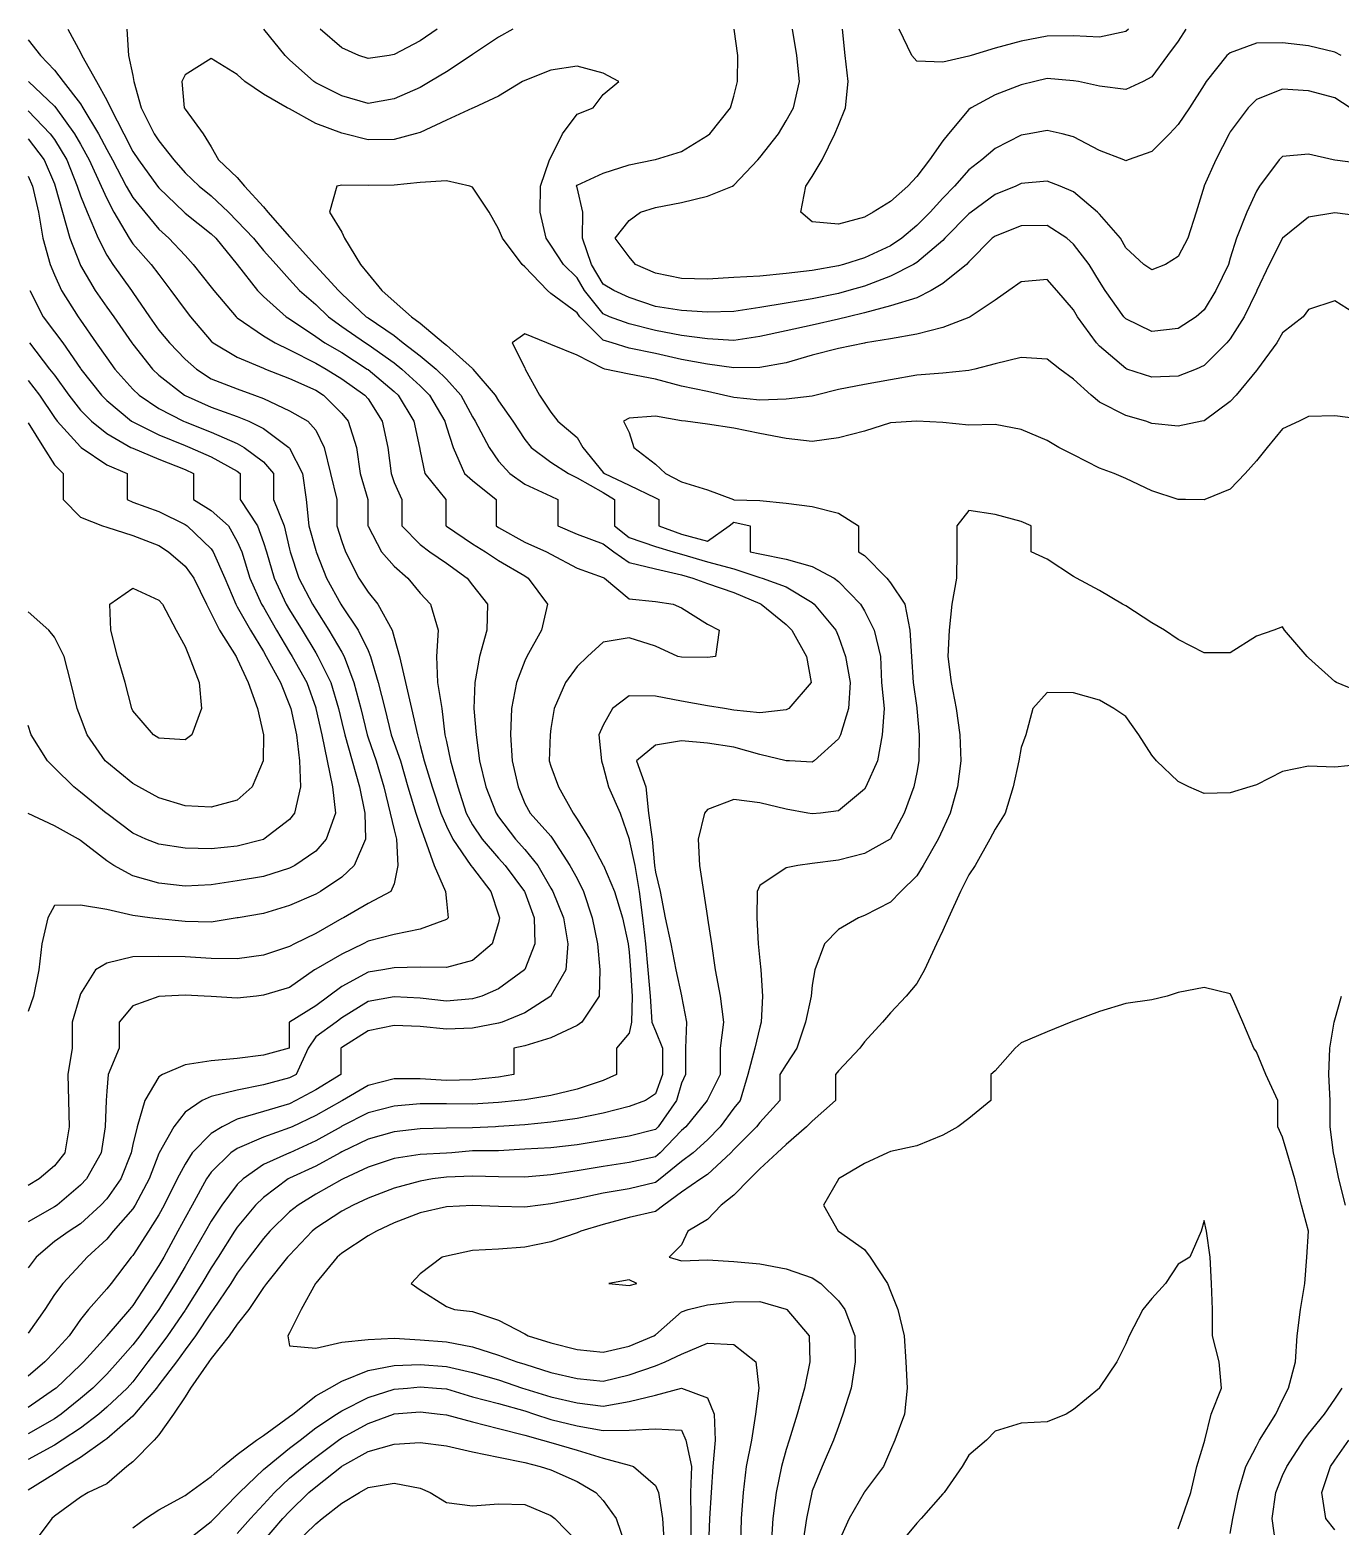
# Model space of a CAD drawing. Header units: inches. Extents: x 450896 to 463247, y 7386701 to 7399440.
# Drawn here: x 455030 to 456499, y 7390037 to 7391714 of the extents above; entities that cross this region are included whole.
import ezdxf

# ---------------------------------------------------------------- set-up
doc = ezdxf.new("R2010")
doc.units = ezdxf.units.IN
doc.header["$MEASUREMENT"] = 0

msp = doc.modelspace()

# ---------------------------------------------------------------- linework, layer by layer
for points, elevation in [([(455073, 7391714.9), (455087.2, 7391689), (455088.8, 7391685.6), (455105.2, 7391656.3), (455116.5, 7391635.5), (455120.6, 7391627), (455135.7, 7391597.7), (455145.8, 7391577.9), (455152, 7391568.4), (455173.4, 7391539.2), (455175.1, 7391537.1), (455203.2, 7391509.9), (455204.4, 7391508.8), (455233.7, 7391485.7), (455238.8, 7391480.6), (455262.9, 7391451.3), (455262.9, 7391451.2), (455285.7, 7391422), (455292.2, 7391415.5), (455317.7, 7391392.7), (455321.5, 7391390.2), (455350.8, 7391370.5), (455360.9, 7391363.4), (455380.1, 7391352.5), (455408.6, 7391334.1), (455409.4, 7391333.6), (455438.7, 7391309), (455443.2, 7391304.9), (455460.6, 7391275.6), (455467.3, 7391246.3), (455468, 7391242.2), (455473, 7391217), (455496.6, 7391187.7), (455496.6, 7391158.4), (455497.2, 7391157.9), (455526.5, 7391138.2), (455541.1, 7391129.1), (455555.8, 7391119.3), (455585.1, 7391102.1), (455588.9, 7391099.8), (455610.4, 7391070.6), (455604, 7391041.3), (455587.4, 7391012), (455585.1, 7391007), (455575.9, 7390982.7), (455570.2, 7390953.4), (455569.3, 7390924.1), (455571.1, 7390894.8), (455577.6, 7390865.6), (455585.1, 7390847.2), (455591.1, 7390836.3), (455614.4, 7390810.4), (455616.7, 7390807), (455635.8, 7390777.7), (455643.7, 7390763.2), (455651, 7390748.4), (455660.6, 7390719.1), (455666.6, 7390689.8), (455669.2, 7390660.5), (455668.4, 7390631.3), (455649, 7390602), (455643.7, 7390598.3), (455614.4, 7390584.3), (455585.1, 7390575.4), (455572.8, 7390572.7), (455572.8, 7390543.4), (455555.8, 7390540.3), (455526.5, 7390537.3), (455497.2, 7390536.6), (455468, 7390538.5), (455438.7, 7390538.3), (455409.4, 7390531), (455380.7, 7390514.1), (455380.1, 7390513.8), (455350.8, 7390497.5), (455324.5, 7390484.8), (455321.5, 7390483.4), (455292.2, 7390473.1), (455262.9, 7390460.4), (455255.8, 7390455.5), (455233.7, 7390434), (455228.2, 7390426.2), (455212.3, 7390397), (455204.4, 7390382.8), (455196.3, 7390367.7), (455180.4, 7390338.4), (455175.1, 7390329.3), (455161.9, 7390309.1), (455145.8, 7390284.3), (455142, 7390279.8), (455116.7, 7390250.5), (455116.5, 7390250.2), (455090.6, 7390221.2), (455087.2, 7390217.9), (455059.7, 7390191.9), (455057.9, 7390190.6), (455028.6, 7390170)], 220), ([(455139, 7391714.9), (455140.9, 7391685.6), (455145.8, 7391663.2), (455147, 7391656.3), (455155.2, 7391627), (455169.9, 7391597.7), (455175.1, 7391590), (455191.7, 7391568.4), (455204.4, 7391554), (455220.1, 7391539.2), (455233.7, 7391528.4), (455252.9, 7391509.9), (455262.9, 7391499.8), (455281.1, 7391480.6), (455292.2, 7391466.9), (455306.5, 7391451.3), (455321.5, 7391434.6), (455332.6, 7391422), (455350.8, 7391406.3), (455365.3, 7391392.7), (455380.1, 7391381.9), (455406.6, 7391363.4), (455409.4, 7391361.7), (455438.7, 7391341.1), (455447.5, 7391334.1), (455468, 7391315.3), (455478.5, 7391304.9), (455495.4, 7391275.6), (455497.2, 7391269.2), (455504.9, 7391246.3), (455517.7, 7391217), (455526.5, 7391209.1), (455553, 7391187.7), (455553, 7391158.4), (455555.8, 7391156.6), (455585.1, 7391140), (455609.5, 7391129.1), (455614.4, 7391126.4), (455643.7, 7391111), (455673, 7391100.6), (455674.3, 7391099.8), (455702.3, 7391076.4), (455731.5, 7391073.4), (455751.6, 7391070.6), (455760.8, 7391066.4), (455790.1, 7391048.2), (455802.9, 7391041.3), (455798.9, 7391012), (455790.1, 7391010.9), (455760.8, 7391011), (455756.6, 7391012), (455731.5, 7391023.6), (455702.3, 7391032.7), (455673, 7391027.8), (455655.4, 7391012), (455643.7, 7391000.7), (455630.8, 7390982.7), (455618.2, 7390953.4), (455614.4, 7390931), (455613.4, 7390924.1), (455612.6, 7390894.8), (455614.4, 7390888.8), (455623, 7390865.6), (455639.5, 7390836.3), (455643.7, 7390829.7), (455657.5, 7390807), (455673, 7390778.1), (455673.2, 7390777.7), (455685.5, 7390748.4), (455694.6, 7390719.1), (455701, 7390689.8), (455702.3, 7390680.3), (455703.7, 7390660.5), (455705.6, 7390631.3), (455704.9, 7390602), (455702.3, 7390589.7), (455688, 7390572.7), (455688, 7390543.4), (455673, 7390536.6), (455643.7, 7390526.9), (455614.4, 7390519.7), (455585.1, 7390514.9), (455577.8, 7390514.1), (455555.8, 7390511.9), (455526.5, 7390510.1), (455497.2, 7390510.4), (455468, 7390510.4), (455438.7, 7390507.7), (455409.4, 7390500.3), (455380.1, 7390485.3), (455379.2, 7390484.8), (455350.8, 7390469), (455321.6, 7390455.5), (455321.5, 7390455.5), (455292.2, 7390442.4), (455269.4, 7390426.2), (455262.9, 7390420), (455245.6, 7390397), (455233.7, 7390378.8), (455227.1, 7390367.7), (455210.6, 7390338.4), (455204.4, 7390328), (455193.3, 7390309.1), (455175.1, 7390280), (455175, 7390279.8), (455153.5, 7390250.5), (455145.8, 7390240.3), (455129.1, 7390221.2), (455116.5, 7390207.4), (455100.9, 7390191.9), (455087.2, 7390180.1), (455065.6, 7390162.7), (455057.9, 7390157.5), (455028.6, 7390140.7)], 200), ([(455028.6, 7391703.2), (455042.5, 7391685.6), (455057.9, 7391669.2), (455067.7, 7391656.3), (455087.2, 7391631.2), (455089.9, 7391627), (455107.3, 7391597.7), (455116.5, 7391580.2), (455122.9, 7391568.4), (455138.3, 7391539.2), (455145.8, 7391526.3), (455159.3, 7391509.9), (455175.1, 7391491), (455186.3, 7391480.6), (455204.4, 7391461.5), (455213.5, 7391451.3), (455233.7, 7391425.8), (455236.7, 7391422), (455261.7, 7391392.7), (455262.9, 7391391.6), (455292.2, 7391371.3), (455305.3, 7391363.4), (455321.5, 7391355.7), (455350.8, 7391340.7), (455362.4, 7391334.1), (455380.1, 7391323.1), (455405.8, 7391304.9), (455409.4, 7391300.5), (455425.4, 7391275.6), (455431.6, 7391246.3), (455435.3, 7391217), (455438.7, 7391206.8), (455447.3, 7391187.7), (455447.3, 7391158.4), (455468, 7391137.3), (455478.6, 7391129.1), (455497.2, 7391116.4), (455520.5, 7391099.8), (455526.5, 7391091.8), (455543.3, 7391070.6), (455542.6, 7391041.3), (455534.2, 7391012), (455529.2, 7390982.7), (455528.1, 7390953.4), (455530.5, 7390924.1), (455534.5, 7390894.8), (455541.4, 7390865.6), (455553, 7390836.3), (455555.8, 7390832.1), (455574.8, 7390807), (455585.1, 7390795.4), (455599.6, 7390777.7), (455614.4, 7390752.3), (455616.6, 7390748.4), (455628.4, 7390719.1), (455633.2, 7390689.8), (455631.2, 7390660.5), (455614.4, 7390631.4), (455614.3, 7390631.3), (455585.1, 7390612.3), (455559.9, 7390602), (455555.8, 7390600.7), (455526.5, 7390595.3), (455497.2, 7390594.3), (455468, 7390597.3), (455438.7, 7390598.4), (455409.4, 7390592.4), (455380.1, 7390573.6), (455378.8, 7390572.7), (455378.8, 7390543.4), (455350.8, 7390526.1), (455328.4, 7390514.1), (455321.5, 7390510.6), (455292.2, 7390501.9), (455262.9, 7390493.4), (455246, 7390484.8), (455233.7, 7390477.1), (455212.5, 7390455.5), (455204.4, 7390443), (455195.4, 7390426.2), (455181, 7390397), (455175.1, 7390386.2), (455163.4, 7390367.7), (455145.8, 7390340.5), (455144, 7390338.4), (455121.5, 7390309.1), (455116.5, 7390303), (455096.1, 7390279.8), (455087.2, 7390268.6), (455074.5, 7390250.5), (455057.9, 7390232.6), (455047.1, 7390221.2), (455028.6, 7390205.1)], 240), ([(455571.7, 7391714.9), (455555.8, 7391706.1), (455526.5, 7391686.8), (455524.9, 7391685.6), (455497.2, 7391667.4), (455479.1, 7391656.3), (455468, 7391649.8), (455438.7, 7391637), (455409.4, 7391631.9), (455380.1, 7391640.3), (455350.8, 7391654.9), (455348.8, 7391656.3), (455321.5, 7391680.8), (455316.6, 7391685.6), (455292.5, 7391714.9)], 200), ([(455487, 7391714.9), (455468, 7391701.8), (455438.7, 7391686.5), (455433.2, 7391685.6), (455409.4, 7391682), (455399.1, 7391685.6), (455380.1, 7391694), (455355.7, 7391714.9)], 220), ([(456510.2, 7391627), (456493, 7391638), (456463.7, 7391646.1), (456434.4, 7391647.9), (456405.1, 7391636.1), (456396.1, 7391627), (456375.9, 7391600), (456374.6, 7391597.7), (456359.7, 7391568.4), (456346.6, 7391539.3), (456346.5, 7391539.2), (456337.7, 7391509.9), (456328.3, 7391480.6), (456317.3, 7391460.4), (456303.4, 7391451.3), (456288, 7391445.2), (456279.1, 7391451.3), (456258.7, 7391469.9), (456252.8, 7391480.6), (456229.4, 7391507.5), (456227, 7391509.9), (456200.1, 7391532.7), (456185.1, 7391539.2), (456170.8, 7391544.8), (456141.6, 7391542), (456135.4, 7391539.2), (456112.3, 7391529.6), (456085.5, 7391509.9), (456083, 7391508), (456055.9, 7391480.6), (456053.7, 7391478.2), (456024.4, 7391453.5), (456020.7, 7391451.3), (455995.1, 7391438), (455965.8, 7391426.8), (455948.5, 7391422), (455936.6, 7391418.9), (455907.3, 7391412.6), (455878, 7391408.1), (455848.7, 7391403.2), (455819.4, 7391398.4), (455790.1, 7391397.8), (455760.8, 7391399.7), (455731.5, 7391404.3), (455702.3, 7391414.3), (455685, 7391422), (455673, 7391429.4), (455659.9, 7391451.3), (455650, 7391480.6), (455650.2, 7391509.9), (455643.7, 7391537.4), (455643.2, 7391539.2), (455643.7, 7391540), (455673, 7391553.6), (455702.3, 7391562.9), (455729.5, 7391568.4), (455731.5, 7391569), (455760.8, 7391577.9), (455790.1, 7391595.7), (455792.4, 7391597.7), (455815.8, 7391627), (455819.4, 7391640.1), (455823.4, 7391656.3), (455824, 7391685.6), (455819.8, 7391714.9)], 200), ([(456500, 7391685.6), (456493, 7391689.2), (456463.7, 7391696.3), (456434.4, 7391699.9), (456405.1, 7391699.2), (456375.9, 7391688.5), (456372.1, 7391685.6), (456348.9, 7391656.3), (456346.6, 7391652.8), (456330, 7391627), (456317.3, 7391608.1), (456307.6, 7391597.7), (456288, 7391578), (456261.4, 7391568.4), (456258.7, 7391567.3), (456256.5, 7391568.4), (456229.4, 7391579.2), (456200.1, 7391594.4), (456187.5, 7391597.7), (456170.8, 7391601.5), (456150.3, 7391597.7), (456141.6, 7391596.1), (456112.3, 7391581.3), (456097.5, 7391568.4), (456083, 7391557.4), (456066.6, 7391539.2), (456053.7, 7391525.7), (456039.5, 7391509.9), (456024.4, 7391494.9), (456007.8, 7391480.6), (455995.1, 7391472.2), (455965.8, 7391458.6), (455942.5, 7391451.3), (455936.6, 7391449.7), (455907.3, 7391444.5), (455878, 7391441), (455848.7, 7391438.2), (455819.4, 7391436.7), (455790.1, 7391434.7), (455760.8, 7391435.5), (455731.5, 7391441.5), (455709.3, 7391451.3), (455702.3, 7391460), (455686.6, 7391480.6), (455702.3, 7391500.7), (455714.8, 7391509.9), (455731.5, 7391515.3), (455760.8, 7391520.9), (455790.1, 7391527.9), (455817.8, 7391539.2), (455819.4, 7391540), (455846.3, 7391568.4), (455848.7, 7391571.3), (455869.5, 7391597.7), (455878, 7391612.2), (455886.2, 7391627), (455893.1, 7391656.3), (455890.2, 7391685.6), (455885.3, 7391714.9)], 220), ([(456326.1, 7391714.9), (456317.3, 7391701.7), (456305.5, 7391685.6), (456288, 7391661.5), (456278.4, 7391656.3), (456258.7, 7391647.4), (456229.4, 7391651.3), (456205.7, 7391656.3), (456200.1, 7391657.2), (456170.8, 7391659.6), (456156.7, 7391656.3), (456141.6, 7391652.5), (456112.3, 7391641.5), (456085.6, 7391627), (456083, 7391625), (456059.9, 7391597.7), (456053.7, 7391589.8), (456038.6, 7391568.4), (456024.4, 7391550), (456014.6, 7391539.2), (455995.1, 7391521.7), (455975.6, 7391509.9), (455965.8, 7391504.3), (455936.6, 7391496.6), (455907.3, 7391499.1), (455894.6, 7391509.9), (455900.1, 7391539.2), (455907.3, 7391549.9), (455918.6, 7391568.4), (455932.7, 7391597.7), (455936.6, 7391607.4), (455944.7, 7391627), (455947.6, 7391656.3), (455944.4, 7391685.6), (455941.3, 7391714.9)], 240), ([(456261.9, 7391714.9), (456258.7, 7391712.5), (456229.4, 7391706.2), (456200.1, 7391707.4), (456170.8, 7391707.2), (456141.6, 7391701.7), (456112.3, 7391693.9), (456085.5, 7391685.6), (456083, 7391684.8), (456053.7, 7391678.1), (456024.4, 7391679), (456019, 7391685.6), (456004.7, 7391714.9)], 260), ([(456522.3, 7391564.3), (456493, 7391568.1), (456491.3, 7391568.4), (456463.7, 7391574.9), (456434.4, 7391572.4), (456430.5, 7391568.4), (456408.8, 7391539.2), (456405.1, 7391533.6), (456394.3, 7391509.9), (456382.8, 7391480.6), (456375.9, 7391458.4), (456373.7, 7391451.3), (456359.8, 7391422), (456346.6, 7391400.5), (456337.7, 7391392.7), (456317.3, 7391379.7), (456288, 7391376.1), (456258.7, 7391390.5), (456256.6, 7391392.7), (456235.8, 7391422), (456229.4, 7391432.2), (456217.8, 7391451.3), (456200.1, 7391474.2), (456192.7, 7391480.6), (456170.8, 7391495), (456141.6, 7391494.6), (456112.3, 7391483.1), (456109, 7391480.6), (456083, 7391454.1), (456080.4, 7391451.3), (456053.7, 7391429.8), (456040.5, 7391422), (456024.4, 7391414), (455995.1, 7391404.9), (455965.8, 7391397.1), (455947.7, 7391392.7), (455936.6, 7391389.8), (455907.3, 7391383.1), (455878, 7391376.9), (455848.7, 7391370.6), (455819.4, 7391365.9), (455790.1, 7391367.8), (455760.8, 7391371.6), (455731.5, 7391377.1), (455702.3, 7391384.7), (455680.1, 7391392.7), (455673, 7391395.8), (455652.1, 7391422), (455643.7, 7391436.2), (455628.5, 7391451.3), (455614.4, 7391473), (455609.2, 7391480.6), (455602.5, 7391509.9), (455602.7, 7391539.2), (455612.9, 7391568.4), (455614.4, 7391571.1), (455627.3, 7391597.7), (455643.7, 7391619.9), (455661.8, 7391627), (455673, 7391641.8), (455690.6, 7391656.3), (455673, 7391665.9), (455643.7, 7391673.4), (455614.4, 7391669), (455585.1, 7391657.6), (455582.6, 7391656.3), (455555.8, 7391640.1), (455527.7, 7391627), (455526.5, 7391626.5), (455497.2, 7391613.2), (455468, 7391599.4), (455462.2, 7391597.7), (455438.7, 7391591.3), (455409.4, 7391591), (455383, 7391597.7), (455380.1, 7391598.4), (455350.8, 7391609.4), (455321.5, 7391625.6), (455318.7, 7391627), (455292.2, 7391642.2), (455271.4, 7391656.3), (455262.9, 7391664.2), (455233.7, 7391682.3), (455204.4, 7391664), (455200.9, 7391656.3), (455203.5, 7391627), (455204.4, 7391625.5), (455224.6, 7391597.7), (455233.7, 7391583.1), (455241.8, 7391568.4), (455262.9, 7391548.6), (455270.9, 7391539.2), (455292.2, 7391515.8), (455297.2, 7391509.9), (455321.5, 7391482.3), (455323, 7391480.6), (455349.4, 7391451.3), (455350.8, 7391449.7), (455376.2, 7391422), (455380.1, 7391418.4), (455407.5, 7391392.7), (455409.4, 7391391.4), (455438.7, 7391371.5), (455449, 7391363.4), (455468, 7391348.9), (455485.9, 7391334.1), (455497.2, 7391322.9), (455513.5, 7391304.9), (455526.5, 7391280.6), (455529.6, 7391275.6), (455545.2, 7391246.3), (455555.8, 7391230.7), (455568.2, 7391217), (455585.1, 7391205.2), (455614.4, 7391191.4), (455622.2, 7391187.7), (455622.2, 7391158.4), (455643.7, 7391149.1), (455673, 7391138.2), (455685.1, 7391129.1), (455702.3, 7391117.1), (455731.5, 7391110), (455760.8, 7391103.4), (455773.5, 7391099.8), (455790.1, 7391093.6), (455819.4, 7391083.7), (455848.7, 7391071.2), (455850.2, 7391070.6), (455878, 7391047.8), (455884.4, 7391041.3), (455900.7, 7391012), (455906.2, 7390982.7), (455881.1, 7390953.4), (455878, 7390951.9), (455848.7, 7390948.8), (455819.4, 7390951.8), (455808.9, 7390953.4), (455790.1, 7390956.6), (455760.8, 7390961.7), (455731.5, 7390967.3), (455702.3, 7390967.6), (455683.3, 7390953.4), (455673, 7390935), (455668.2, 7390924.1), (455671.1, 7390894.8), (455673, 7390888.5), (455678.8, 7390865.6), (455692, 7390836.3), (455702, 7390807), (455702.3, 7390806.3), (455708.3, 7390777.7), (455713.3, 7390748.4), (455717.1, 7390719.1), (455720.3, 7390689.8), (455723.2, 7390660.5), (455725.7, 7390631.3), (455727.6, 7390602), (455731.5, 7390592.1), (455739.6, 7390572.7), (455739.6, 7390543.4), (455731.5, 7390521.8), (455720.3, 7390514.1), (455702.3, 7390507.3), (455673, 7390499.9), (455643.7, 7390493.9), (455614.4, 7390489.8), (455585.1, 7390487), (455555.8, 7390485), (455552.2, 7390484.8), (455526.5, 7390483.7), (455497.2, 7390483.1), (455468, 7390482.3), (455438.7, 7390479.1), (455409.4, 7390470.8), (455380.1, 7390456.6), (455378.1, 7390455.5), (455350.8, 7390440.5), (455321.5, 7390427.2), (455319.8, 7390426.2), (455292.2, 7390405.5), (455283.4, 7390397), (455262.9, 7390372.3), (455259.9, 7390367.7), (455241.3, 7390338.4), (455233.7, 7390326.6), (455223.2, 7390309.1), (455204.9, 7390279.8), (455204.4, 7390279), (455184.7, 7390250.5), (455175.1, 7390237.5), (455162.8, 7390221.2), (455145.8, 7390198.8), (455139.6, 7390191.9), (455116.5, 7390170.3), (455107.7, 7390162.7), (455087.2, 7390146.9), (455066.5, 7390133.4), (455057.9, 7390127.9), (455028.6, 7390111.7)], 180), ([(455028.7, 7391656.3), (455057.9, 7391628.9), (455059.5, 7391627), (455080.4, 7391597.7), (455087.2, 7391586), (455096.9, 7391568.4), (455110.4, 7391539.2), (455116.5, 7391525.2), (455124.5, 7391509.9), (455141.8, 7391480.6), (455145.8, 7391474.6), (455166.5, 7391451.3), (455175.1, 7391440.2), (455188.4, 7391422), (455204.4, 7391400.3), (455210.3, 7391392.7), (455233.7, 7391365.2), (455235.7, 7391363.4), (455262.9, 7391347.5), (455292.2, 7391335), (455294.4, 7391334.1), (455321.5, 7391323.5), (455350.8, 7391310.4), (455359.6, 7391304.9), (455380.1, 7391284.1), (455387.2, 7391275.6), (455396.4, 7391246.3), (455400.5, 7391217), (455409.3, 7391187.7), (455409.3, 7391158.4), (455409.4, 7391158.1), (455424.5, 7391129.1), (455438.7, 7391113.2), (455454, 7391099.8), (455468, 7391083), (455479.5, 7391070.6), (455488.1, 7391041.3), (455486.3, 7391012), (455487.3, 7390982.7), (455492, 7390953.4), (455495.7, 7390924.1), (455497.2, 7390916.6), (455501.8, 7390894.8), (455509.9, 7390865.6), (455519.6, 7390836.3), (455526.5, 7390823.3), (455537.4, 7390807), (455555.8, 7390785.7), (455563, 7390777.7), (455584.9, 7390748.4), (455585.1, 7390747.8), (455595.7, 7390719.1), (455596.5, 7390689.8), (455585.1, 7390661.1), (455584.8, 7390660.5), (455555.8, 7390639.2), (455536.9, 7390631.3), (455526.5, 7390628.1), (455497.2, 7390625.7), (455468, 7390629), (455438.7, 7390630.2), (455409.4, 7390625.1), (455380.1, 7390606.8), (455373.7, 7390602), (455350.8, 7390585.7), (455342.5, 7390572.7), (455328.8, 7390543.4), (455321.5, 7390539.6), (455292.2, 7390531.8), (455262.9, 7390525.9), (455233.7, 7390518.7), (455223.7, 7390514.1), (455204.4, 7390501.1), (455191.6, 7390484.8), (455175.5, 7390455.5), (455175.1, 7390454.6), (455164.2, 7390426.2), (455148.5, 7390397), (455145.8, 7390392.9), (455123.9, 7390367.7), (455116.5, 7390358.8), (455094.7, 7390338.4), (455087.2, 7390330.5), (455067.2, 7390309.1), (455057.9, 7390296.7), (455047.1, 7390279.8), (455028.6, 7390253.2)], 260), ([(455028.6, 7391623.4), (455053.2, 7391597.7), (455057.9, 7391591.2), (455071.9, 7391568.4), (455083.6, 7391539.2), (455087.2, 7391528.4), (455094.6, 7391509.9), (455106.8, 7391480.6), (455116.5, 7391461.9), (455123.3, 7391451.3), (455144.2, 7391422), (455145.8, 7391419.8), (455164.5, 7391392.7), (455175.1, 7391377.8), (455186.9, 7391363.4), (455204.4, 7391345.3), (455217, 7391334.1), (455233.7, 7391323.2), (455262.9, 7391311.8), (455282.1, 7391304.9), (455292.2, 7391301.2), (455321.5, 7391287.4), (455341.9, 7391275.6), (455350.8, 7391265.5), (455360.2, 7391246.3), (455367.4, 7391217), (455374.4, 7391187.7), (455374.4, 7391158.4), (455380.1, 7391140.7), (455384.2, 7391129.1), (455399.1, 7391099.8), (455409.4, 7391084), (455420.3, 7391070.6), (455436.5, 7391041.3), (455438.7, 7391033.3), (455444.6, 7391012), (455451.4, 7390982.7), (455458, 7390953.4), (455464.7, 7390924.1), (455468, 7390912.1), (455472.4, 7390894.8), (455481.3, 7390865.6), (455491.1, 7390836.3), (455497.2, 7390821.8), (455504.4, 7390807), (455524.8, 7390777.7), (455526.5, 7390775.4), (455546.9, 7390748.4), (455555.8, 7390722.4), (455556.9, 7390719.1), (455555.8, 7390713.5), (455548.4, 7390689.8), (455526.5, 7390671), (455497.2, 7390663.3), (455468, 7390663.8), (455438.7, 7390662.8), (455425.9, 7390660.5), (455409.4, 7390657.9), (455380.1, 7390641.8), (455365.5, 7390631.3), (455350.8, 7390620.4), (455321.5, 7390602.1), (455321, 7390602), (455321, 7390572.7), (455292.2, 7390565.1), (455262.9, 7390561.1), (455233.7, 7390558.5), (455204.4, 7390554.1), (455179.2, 7390543.4), (455175.1, 7390540.6), (455159.4, 7390514.1), (455150.7, 7390484.8), (455145.8, 7390464.7), (455143.9, 7390455.5), (455132.5, 7390426.2), (455116.5, 7390404), (455110, 7390397), (455087.2, 7390375.9), (455074.3, 7390367.7), (455057.9, 7390356), (455037.3, 7390338.4), (455028.6, 7390326.7)], 280), ([(455028.6, 7391592.1), (455046.6, 7391568.4), (455057.9, 7391541.6), (455058.9, 7391539.2), (455066.8, 7391509.9), (455075.3, 7391480.6), (455086.6, 7391451.3), (455087.2, 7391450), (455103.6, 7391422), (455116.5, 7391403.5), (455124.4, 7391392.7), (455144.6, 7391363.4), (455145.8, 7391361.8), (455167.7, 7391334.1), (455175.1, 7391327.1), (455203.6, 7391304.9), (455204.4, 7391304.4), (455233.7, 7391291.3), (455262.9, 7391281), (455275.7, 7391275.6), (455292.2, 7391267.3), (455320.7, 7391246.3), (455321.5, 7391245.3), (455335.8, 7391217), (455340, 7391187.7), (455343.1, 7391158.4), (455350.8, 7391130.8), (455351.4, 7391129.1), (455362.8, 7391099.8), (455379, 7391070.6), (455380.1, 7391068.8), (455398.4, 7391041.3), (455409.4, 7391018.5), (455412.2, 7391012), (455420.8, 7390982.7), (455428.1, 7390953.4), (455435.2, 7390924.1), (455438.7, 7390914.7), (455445.7, 7390894.8), (455454.2, 7390865.6), (455463.1, 7390836.3), (455468, 7390821.7), (455473.2, 7390807), (455483.5, 7390777.7), (455496.2, 7390748.4), (455497.2, 7390737.7), (455499.3, 7390719.1), (455497.2, 7390717.2), (455468, 7390706.4), (455438.7, 7390700.3), (455409.4, 7390692.6), (455404, 7390689.8), (455380.1, 7390678.3), (455350.8, 7390661.5), (455349.3, 7390660.5), (455321.5, 7390641), (455292.2, 7390632.2), (455284.4, 7390631.3), (455262.9, 7390629), (455233.7, 7390630.9), (455225.9, 7390631.3), (455204.4, 7390632.2), (455182, 7390631.3), (455175.1, 7390630.9), (455145.8, 7390620.3), (455130.6, 7390602), (455130.6, 7390572.7), (455118, 7390543.4), (455116.5, 7390524.6), (455115.8, 7390514.1), (455114.8, 7390484.8), (455110.2, 7390455.5), (455093.7, 7390426.2), (455087.2, 7390419.2), (455060.9, 7390397), (455057.9, 7390394.9), (455028.6, 7390378.2)], 300), ([(455028.6, 7391550.1), (455033.5, 7391539.2), (455039.9, 7391509.9), (455044.8, 7391480.6), (455053.1, 7391451.3), (455057.9, 7391439.5), (455065.9, 7391422), (455084.5, 7391392.7), (455087.2, 7391389), (455104.8, 7391363.4), (455116.5, 7391346.5), (455125.6, 7391334.1), (455145.8, 7391311.7), (455153.1, 7391304.9), (455175.1, 7391289.8), (455202.5, 7391275.6), (455204.4, 7391274.8), (455233.7, 7391263.5), (455262.9, 7391250.6), (455270.5, 7391246.3), (455292.2, 7391230), (455303.4, 7391217), (455303.4, 7391187.7), (455315.3, 7391158.4), (455321.5, 7391132.3), (455322.3, 7391129.1), (455331.7, 7391099.8), (455347.1, 7391070.6), (455350.8, 7391064.5), (455365.6, 7391041.3), (455380.1, 7391016.6), (455382.7, 7391012), (455393.6, 7390982.7), (455401.2, 7390953.4), (455408.3, 7390924.1), (455409.4, 7390920.6), (455418.5, 7390894.8), (455427.3, 7390865.6), (455434.3, 7390836.3), (455438.7, 7390817.7), (455441.5, 7390807), (455443, 7390777.7), (455438.7, 7390756.9), (455435.1, 7390748.4), (455409.4, 7390734.9), (455382.1, 7390719.1), (455380.1, 7390718.1), (455350.8, 7390701.5), (455327.1, 7390689.8), (455321.5, 7390686.8), (455292.2, 7390677.1), (455262.9, 7390673), (455233.7, 7390673.3), (455204.4, 7390675.3), (455175.1, 7390675.7), (455145.8, 7390675.1), (455116.5, 7390668.2), (455103.9, 7390660.5), (455087.2, 7390633.6), (455086.5, 7390631.3), (455077.9, 7390602), (455077.9, 7390572.7), (455072.9, 7390543.4), (455073.6, 7390514.1), (455074.4, 7390484.8), (455069.6, 7390455.5), (455057.9, 7390440.9), (455040.7, 7390426.2), (455028.6, 7390418.8)], 320), ([(456522.3, 7391505.4), (456493, 7391509.3), (456463.7, 7391504.5), (456434.4, 7391480.7), (456434.4, 7391480.6), (456419.3, 7391451.3), (456405.7, 7391422), (456405.1, 7391420.9), (456391.6, 7391392.7), (456375.9, 7391368.1), (456372.1, 7391363.4), (456346.6, 7391338.2), (456337.6, 7391334.1), (456317.3, 7391326), (456288, 7391324.9), (456259.9, 7391334.1), (456258.7, 7391334.6), (456229.4, 7391359.9), (456226, 7391363.4), (456204.7, 7391392.7), (456200.1, 7391400.4), (456181.4, 7391422), (456170.8, 7391434.4), (456141.6, 7391431.7), (456127.7, 7391422), (456112.3, 7391411.1), (456084.4, 7391392.7), (456083, 7391392), (456053.7, 7391380.8), (456024.4, 7391373), (455995.1, 7391368.1), (455967.1, 7391363.4), (455965.8, 7391363.2), (455936.6, 7391357), (455907.3, 7391349.5), (455878, 7391341.1), (455848.7, 7391335.8), (455819.4, 7391335.3), (455790.1, 7391339.4), (455760.8, 7391344.8), (455731.5, 7391351.5), (455702.3, 7391357.6), (455683, 7391363.4), (455673, 7391366.6), (455646.9, 7391392.7), (455643.7, 7391397), (455614.4, 7391418.9), (455610.5, 7391422), (455585.1, 7391448.5), (455582.3, 7391451.3), (455560.1, 7391480.6), (455555.8, 7391491.1), (455545.2, 7391509.9), (455526.5, 7391538), (455523.6, 7391539.2), (455497.2, 7391545.2), (455468, 7391543.3), (455438.7, 7391540.1), (455409.4, 7391539.9), (455380.1, 7391540.3), (455374.5, 7391539.2), (455366.1, 7391509.9), (455380.1, 7391487.4), (455383, 7391480.6), (455400.9, 7391451.3), (455409.4, 7391440.9), (455424.8, 7391422), (455438.7, 7391409.9), (455458.1, 7391392.7), (455468, 7391385.6), (455494.2, 7391363.4), (455497.2, 7391361), (455526.5, 7391334.5), (455526.9, 7391334.1), (455552, 7391304.9), (455555.8, 7391298.6), (455571.8, 7391275.6), (455585.1, 7391255.1), (455592.2, 7391246.3), (455614.4, 7391229.7), (455634.1, 7391217), (455643.7, 7391212.1), (455673, 7391195.8), (455685.8, 7391187.7), (455685.8, 7391158.4), (455702.3, 7391145.3), (455731.5, 7391135.3), (455751.5, 7391129.1), (455760.8, 7391126.5), (455790.1, 7391117.9), (455819.4, 7391110.1), (455848.7, 7391100.6), (455851.1, 7391099.8), (455878, 7391089.8), (455907.3, 7391072.4), (455909.5, 7391070.6), (455933.6, 7391041.3), (455936.6, 7391034.1), (455944.6, 7391012), (455949.7, 7390982.7), (455948.1, 7390953.4), (455939, 7390924.1), (455936.6, 7390919.5), (455909.6, 7390894.8), (455907.3, 7390893.5), (455881.8, 7390894.8), (455878, 7390895), (455848.7, 7390902), (455819.4, 7390910.3), (455790.1, 7390914.7), (455760.8, 7390917.2), (455731.5, 7390912.6), (455710.3, 7390894.8), (455720.7, 7390865.6), (455723.9, 7390836.3), (455728, 7390807), (455730.7, 7390777.7), (455731.5, 7390770.1), (455736.7, 7390748.4), (455742.4, 7390719.1), (455748.8, 7390689.8), (455754.4, 7390660.5), (455760.8, 7390631.4), (455760.9, 7390631.3), (455766.3, 7390602), (455765.1, 7390572.7), (455765.1, 7390543.4), (455760.8, 7390533.5), (455755.1, 7390514.1), (455734.6, 7390484.8), (455731.5, 7390481.6), (455702.3, 7390474.1), (455673, 7390469.3), (455643.7, 7390464.4), (455614.4, 7390461.3), (455585.1, 7390459.6), (455555.8, 7390457.8), (455526.5, 7390457.6), (455503.2, 7390455.5), (455497.2, 7390455), (455468, 7390453.7), (455438.7, 7390449.3), (455409.4, 7390439.4), (455381.4, 7390426.2), (455380.1, 7390425.6), (455350.8, 7390409.3), (455331.2, 7390397), (455321.5, 7390389.2), (455299.4, 7390367.7), (455292.2, 7390359.6), (455276.1, 7390338.4), (455262.9, 7390320.5), (455255.6, 7390309.1), (455235.9, 7390279.8), (455233.7, 7390276.9), (455216.1, 7390250.5), (455204.4, 7390234.7), (455194.6, 7390221.2), (455175.1, 7390195.4), (455172.5, 7390191.9), (455147.8, 7390162.7), (455145.8, 7390160.4), (455116.5, 7390135), (455114.3, 7390133.4), (455087.2, 7390114.1), (455070.7, 7390104.1), (455057.9, 7390095.7), (455028.6, 7390077.5)], 160), ([(455030.3, 7391422), (455045.5, 7391392.7), (455057.9, 7391375.7), (455067.3, 7391363.4), (455087.2, 7391334.7), (455087.6, 7391334.1), (455110.6, 7391304.9), (455116.5, 7391299), (455144.5, 7391275.6), (455145.8, 7391274.8), (455175.1, 7391260.3), (455204.4, 7391248.5), (455209.7, 7391246.3), (455233.7, 7391235.5), (455262.9, 7391219.5), (455266.1, 7391217), (455266.1, 7391187.7), (455285.4, 7391158.4), (455292.2, 7391139.5), (455295.5, 7391129.1), (455304.1, 7391099.8), (455317.6, 7391070.6), (455321.5, 7391064), (455335.6, 7391041.3), (455350.8, 7391016.1), (455353.3, 7391012), (455367.6, 7390982.7), (455376.3, 7390953.4), (455380.1, 7390937.8), (455383.3, 7390924.1), (455391.6, 7390894.8), (455399.7, 7390865.6), (455406, 7390836.3), (455406.7, 7390807), (455393.9, 7390777.7), (455380.1, 7390764.4), (455356, 7390748.4), (455350.8, 7390745.4), (455321.5, 7390732.6), (455292.2, 7390723.9), (455264, 7390719.1), (455262.9, 7390718.9), (455233.7, 7390714.1), (455204.4, 7390714.7), (455175.1, 7390717.9), (455164.7, 7390719.1), (455145.8, 7390721.4), (455116.5, 7390728.1), (455087.2, 7390733.2), (455057.9, 7390732.7), (455050.5, 7390719.1), (455044, 7390689.8), (455040.4, 7390660.5), (455034.5, 7390631.3), (455028.6, 7390614)], 340), ([(456521.6, 7391392.7), (456493, 7391410.5), (456463.7, 7391400.8), (456457.4, 7391392.7), (456434.4, 7391374.6), (456428.1, 7391363.4), (456406.4, 7391334.1), (456405.1, 7391332.6), (456382.4, 7391304.9), (456375.9, 7391297.6), (456346.6, 7391276.1), (456343.9, 7391275.6), (456317.3, 7391270), (456288, 7391273), (456281.2, 7391275.6), (456258.7, 7391282), (456229.4, 7391297), (456219.8, 7391304.9), (456200.1, 7391322.7), (456184.8, 7391334.1), (456170.8, 7391345.1), (456141.6, 7391347.1), (456112.3, 7391340.1), (456089.7, 7391334.1), (456083, 7391332.6), (456053.7, 7391329.6), (456024.4, 7391327.1), (455995.1, 7391321.9), (455965.8, 7391316.8), (455936.6, 7391311.2), (455911.7, 7391304.9), (455907.3, 7391303.7), (455878, 7391300.4), (455848.7, 7391299.3), (455819.4, 7391302.1), (455807.7, 7391304.9), (455790.1, 7391309), (455760.8, 7391314.8), (455731.5, 7391322.9), (455702.3, 7391328.3), (455674.8, 7391334.1), (455673, 7391334.5), (455643.7, 7391349.6), (455614.4, 7391361.7), (455609.8, 7391363.4), (455585.1, 7391373.7), (455570.9, 7391363.4), (455585.1, 7391335.6), (455585.6, 7391334.1), (455601.7, 7391304.9), (455614.4, 7391285.6), (455622.2, 7391275.6), (455643.7, 7391257.5), (455650.2, 7391246.3), (455673, 7391218), (455674.4, 7391217), (455702.3, 7391204), (455731.5, 7391189.8), (455735.4, 7391187.7), (455735.4, 7391158.4), (455760.8, 7391148.9), (455790.1, 7391141.1), (455814.3, 7391158.4), (455819.4, 7391162.3), (455837.9, 7391158.4), (455837.9, 7391129.1), (455848.7, 7391126.8), (455878, 7391121.1), (455907.3, 7391112.9), (455931.8, 7391099.8), (455936.6, 7391096.1), (455961.5, 7391070.6), (455965.8, 7391063.2), (455976.6, 7391041.3), (455983.9, 7391012), (455984.9, 7390982.7), (455988, 7390953.4), (455985.7, 7390924.1), (455980.6, 7390894.8), (455967.4, 7390865.6), (455965.8, 7390863.2), (455936.6, 7390838.8), (455916.4, 7390836.3), (455907.3, 7390835.4), (455902.3, 7390836.3), (455878, 7390840.7), (455848.7, 7390847.7), (455819.4, 7390851.6), (455790.1, 7390840.3), (455786.7, 7390836.3), (455779.5, 7390807), (455781.1, 7390777.7), (455785.3, 7390748.4), (455790, 7390719.1), (455790.1, 7390718.5), (455794.3, 7390689.8), (455798.5, 7390660.5), (455804.2, 7390631.3), (455807.9, 7390602), (455804.3, 7390572.7), (455804.3, 7390543.4), (455790.1, 7390515), (455789.7, 7390514.1), (455765.6, 7390484.8), (455760.8, 7390480.4), (455737, 7390455.5), (455731.5, 7390451), (455702.3, 7390444.6), (455673, 7390440.3), (455643.7, 7390435.3), (455614.4, 7390431), (455585.1, 7390428.2), (455555.8, 7390428.6), (455526.5, 7390429.3), (455497.2, 7390428.3), (455481.8, 7390426.2), (455468, 7390423.8), (455438.7, 7390416.1), (455409.4, 7390404.8), (455392.6, 7390397), (455380.1, 7390390), (455350.8, 7390371.1), (455346.7, 7390367.7), (455321.5, 7390340.9), (455319.3, 7390338.4), (455295.6, 7390309.1), (455292.2, 7390304.5), (455275.8, 7390279.8), (455262.9, 7390263.3), (455253.7, 7390250.5), (455233.7, 7390224.9), (455231.1, 7390221.2), (455210.3, 7390191.9), (455204.4, 7390181.9), (455191.5, 7390162.7), (455175.1, 7390139.6), (455169.8, 7390133.4), (455145.8, 7390109), (455139, 7390104.1), (455116.5, 7390084.5), (455095.8, 7390074.8), (455087.2, 7390069.4), (455057.9, 7390048.1), (455054.9, 7390045.5), (455032.9, 7390016.2)], 140), ([(455029.9, 7391363.4), (455052.6, 7391334.1), (455057.9, 7391327.1), (455074.1, 7391304.9), (455087.2, 7391287.8), (455099.5, 7391275.6), (455116.5, 7391262), (455143.6, 7391246.3), (455145.8, 7391245.2), (455175.1, 7391233.2), (455204.4, 7391221.6), (455214, 7391217), (455214, 7391187.7), (455233.7, 7391175.7), (455252.9, 7391158.4), (455262.9, 7391140.6), (455267.8, 7391129.1), (455277, 7391099.8), (455290.1, 7391070.6), (455292.2, 7391067), (455307, 7391041.3), (455321.5, 7391016.9), (455324.5, 7391012), (455341, 7390982.7), (455350.8, 7390954.4), (455351.1, 7390953.4), (455357.5, 7390924.1), (455363.5, 7390894.8), (455369.5, 7390865.6), (455372.8, 7390836.3), (455362.6, 7390807), (455350.8, 7390793.8), (455327.4, 7390777.7), (455321.5, 7390774.7), (455292.2, 7390765.1), (455262.9, 7390760.5), (455233.7, 7390755.9), (455204.4, 7390754.6), (455175.1, 7390757.8), (455145.8, 7390765.9), (455124.5, 7390777.7), (455116.5, 7390782.9), (455087.2, 7390805.7), (455085.1, 7390807), (455057.9, 7390822.1), (455028.6, 7390835.8)], 360), ([(455028.6, 7391321.2), (455041.1, 7391304.9), (455057.9, 7391279.8), (455061.1, 7391275.6), (455087.2, 7391246.7), (455087.8, 7391246.3), (455116.5, 7391226.7), (455139.4, 7391217), (455139.4, 7391187.7), (455145.8, 7391185), (455175.1, 7391174.5), (455204.4, 7391160), (455206.9, 7391158.4), (455233.7, 7391132.7), (455235.9, 7391129.1), (455248.9, 7391099.8), (455261.1, 7391070.6), (455262.9, 7391067.4), (455277.7, 7391041.3), (455292.2, 7391017.3), (455295.4, 7391012), (455311.2, 7390982.7), (455321.5, 7390957.2), (455322.8, 7390953.4), (455329.2, 7390924.1), (455332.8, 7390894.8), (455333.8, 7390865.6), (455327.1, 7390836.3), (455321.5, 7390829.1), (455292.6, 7390807), (455292.2, 7390806.8), (455262.9, 7390799.3), (455233.7, 7390796.1), (455204.4, 7390797), (455175.1, 7390801.5), (455160.3, 7390807), (455145.8, 7390814), (455116.5, 7390835.8), (455115.9, 7390836.3), (455087.2, 7390859.8), (455079.7, 7390865.6), (455057.9, 7390887.1), (455050.2, 7390894.8), (455031.9, 7390924.1), (455028.6, 7390934.6)], 380), ([(456522.3, 7391278), (456493, 7391281.5), (456463.7, 7391280.7), (456453.2, 7391275.6), (456434.4, 7391267.1), (456417.3, 7391246.3), (456405.1, 7391231.3), (456392.4, 7391217), (456375.9, 7391199.4), (456347.2, 7391187.7), (456346.6, 7391187.4), (456325.7, 7391187.7), (456317.3, 7391187.8), (456288, 7391197.7), (456258.7, 7391211.2), (456245.9, 7391217), (456229.4, 7391223), (456200.1, 7391237.9), (456183.6, 7391246.3), (456170.8, 7391254.1), (456141.6, 7391266.3), (456112.3, 7391271.8), (456083, 7391271.3), (456053.7, 7391274.3), (456024.4, 7391275.5), (455995.1, 7391273.8), (455965.8, 7391264.3), (455936.6, 7391256.9), (455907.3, 7391252.9), (455878, 7391256.3), (455848.7, 7391261.9), (455819.4, 7391267.9), (455790.1, 7391272.2), (455765.1, 7391275.6), (455760.8, 7391276), (455731.5, 7391281.3), (455702.3, 7391279.1), (455695.9, 7391275.6), (455702.3, 7391263), (455707.4, 7391246.3), (455731.5, 7391227.6), (455742.7, 7391217), (455760.8, 7391207.6), (455790.1, 7391198.6), (455819.1, 7391187.7), (455819.4, 7391187.6), (455848.7, 7391186.6), (455878, 7391183.9), (455907.3, 7391179.9), (455936.6, 7391172.6), (455959.3, 7391158.4), (455959.3, 7391129.1), (455965.8, 7391124.9), (455990.9, 7391099.8), (455995.1, 7391094.4), (456011.1, 7391070.6), (456016.8, 7391041.3), (456018.5, 7391012), (456020.4, 7390982.7), (456024.4, 7390954.4), (456024.6, 7390953.4), (456027.3, 7390924.1), (456026.8, 7390894.8), (456024.4, 7390881.7), (456021.1, 7390865.6), (456010.5, 7390836.3), (455995.1, 7390807.5), (455994.6, 7390807), (455965.8, 7390791), (455936.6, 7390783.5), (455907.3, 7390779.8), (455891.2, 7390777.7), (455878, 7390774.8), (455848.7, 7390755.1), (455845.4, 7390748.4), (455845.2, 7390719.1), (455846.8, 7390689.8), (455848.7, 7390671), (455849.8, 7390660.5), (455851.7, 7390631.3), (455850.2, 7390602), (455848.7, 7390596.5), (455843, 7390572.7), (455835.1, 7390543.4), (455826.4, 7390514.1), (455819.4, 7390505.6), (455804, 7390484.8), (455790.1, 7390470.2), (455774, 7390455.5), (455760.8, 7390445.8), (455736.8, 7390426.2), (455731.5, 7390422.1), (455702.3, 7390415.3), (455673, 7390410.3), (455643.7, 7390403.9), (455614.4, 7390398.2), (455602.6, 7390397), (455585.1, 7390394.7), (455555.8, 7390395.2), (455526.5, 7390396.3), (455497.2, 7390395.1), (455468, 7390388.1), (455438.7, 7390377.1), (455418.8, 7390367.7), (455409.4, 7390362.4), (455380.1, 7390343), (455374.8, 7390338.4), (455350.8, 7390309.6), (455350.4, 7390309.1), (455334.6, 7390279.8), (455321.5, 7390253.9), (455319.4, 7390250.5), (455321.5, 7390239), (455350.8, 7390236.4), (455380.1, 7390243.4), (455409.4, 7390246.4), (455438.7, 7390247.7), (455468, 7390246), (455497.2, 7390243.6), (455526.5, 7390238.1), (455555.8, 7390228.9), (455576.4, 7390221.2), (455585.1, 7390218.5), (455614.4, 7390209.3), (455643.7, 7390202.5), (455673, 7390199.4), (455702.3, 7390206.7), (455731.5, 7390216.8), (455742.3, 7390221.2), (455760.8, 7390229.9), (455790.1, 7390242.3), (455819.4, 7390240.8), (455844, 7390221.2), (455847.5, 7390191.9), (455843.7, 7390162.7), (455839.2, 7390133.4), (455833.4, 7390104.1), (455829.9, 7390074.8), (455827.5, 7390045.5), (455827, 7390016.2)], 120), ([(455028.6, 7391273.9), (455045.6, 7391246.3), (455057.9, 7391226.8), (455067.8, 7391217), (455067.8, 7391187.7), (455087.2, 7391168), (455111.7, 7391158.4), (455116.5, 7391156.7), (455145.8, 7391147.6), (455175.1, 7391136.4), (455185.9, 7391129.1), (455204.4, 7391113), (455214.1, 7391099.8), (455228.4, 7391070.6), (455233.7, 7391060.2), (455242.9, 7391041.3), (455261.7, 7391012), (455262.9, 7391009.3), (455274.9, 7390982.7), (455285.6, 7390953.4), (455292.1, 7390924.1), (455291.9, 7390894.8), (455279.5, 7390865.6), (455262.9, 7390850.9), (455233.7, 7390842.9), (455204.4, 7390844.5), (455175.1, 7390853.5), (455152.6, 7390865.6), (455145.8, 7390869.5), (455116.5, 7390893.3), (455114.9, 7390894.8), (455094.6, 7390924.1), (455087.2, 7390943.7), (455083.6, 7390953.4), (455076.2, 7390982.7), (455068.9, 7391012), (455057.9, 7391033.5), (455051.5, 7391041.3), (455028.6, 7391061.8)], 400), ([(456522.3, 7390971.6), (456495, 7390982.7), (456493, 7390983.7), (456463.7, 7391010.5), (456462.2, 7391012), (456436.7, 7391041.3), (456434.4, 7391045.1), (456424.8, 7391041.3), (456405.1, 7391034.8), (456375.9, 7391016.1), (456346.6, 7391015.9), (456317.3, 7391031.1), (456302.1, 7391041.3), (456288, 7391049.7), (456258.7, 7391068.5), (456255.2, 7391070.6), (456229.4, 7391086), (456203.4, 7391099.8), (456200.1, 7391101.7), (456170.8, 7391120.9), (456152.7, 7391129.1), (456152.7, 7391158.4), (456141.6, 7391163.3), (456112.3, 7391171.2), (456083, 7391175.7), (456069.3, 7391158.4), (456069.3, 7391129.1), (456069.1, 7391099.8), (456063.8, 7391070.6), (456060.8, 7391041.3), (456059.2, 7391012), (456063.2, 7390982.7), (456068.5, 7390953.4), (456072.9, 7390924.1), (456074, 7390894.8), (456070.1, 7390865.6), (456061.9, 7390836.3), (456053.7, 7390818.5), (456048.6, 7390807), (456031.8, 7390777.7), (456024.4, 7390766.1), (456006.5, 7390748.4), (455995.1, 7390736.6), (455965.8, 7390721.7), (455959, 7390719.1), (455936.6, 7390705.7), (455920.9, 7390689.8), (455910.2, 7390660.5), (455907.3, 7390643.4), (455906, 7390631.3), (455899.9, 7390602), (455890, 7390572.7), (455878, 7390554.6), (455871, 7390543.4), (455871, 7390514.1), (455848.7, 7390489.7), (455844.7, 7390484.8), (455819.4, 7390459.1), (455816, 7390455.5), (455790.1, 7390431.4), (455782.6, 7390426.2), (455760.8, 7390411.5), (455741.1, 7390397), (455731.5, 7390389.6), (455702.3, 7390382.9), (455673, 7390375.2), (455648, 7390367.7), (455643.7, 7390365.9), (455614.4, 7390355.9), (455585.1, 7390349.7), (455555.8, 7390347.5), (455526.5, 7390346), (455497.2, 7390339.8), (455492.5, 7390338.4), (455468, 7390320), (455457.8, 7390309.1), (455468, 7390302.1), (455497.2, 7390283.1), (455506.2, 7390279.8), (455526.5, 7390277.6), (455555.8, 7390268.1), (455585.1, 7390252.6), (455588.9, 7390250.5), (455614.4, 7390242.6), (455643.7, 7390234.9), (455673, 7390232.2), (455702.3, 7390238.8), (455729.7, 7390250.5), (455731.5, 7390251.5), (455760.8, 7390277.2), (455768.2, 7390279.8), (455790.1, 7390285.3), (455819.4, 7390288.4), (455848.7, 7390288.8), (455878, 7390280.2), (455878.8, 7390279.8), (455904, 7390250.5), (455904.5, 7390221.2), (455898.5, 7390191.9), (455890.4, 7390162.7), (455881.5, 7390133.4), (455878, 7390122.8), (455872.7, 7390104.1), (455866.8, 7390074.8), (455863, 7390045.5), (455861.3, 7390016.2)], 100), ([(455212.1, 7390924.1), (455204.4, 7390918.5), (455175.1, 7390920.3), (455169, 7390924.1), (455145.8, 7390950.9), (455144.6, 7390953.4), (455137.2, 7390982.7), (455128.8, 7391012), (455121.2, 7391041.3), (455120, 7391070.6), (455145.8, 7391088.5), (455175.1, 7391075), (455179, 7391070.6), (455194.3, 7391041.3), (455204.4, 7391022.9), (455209, 7391012), (455220.1, 7390982.7), (455222.6, 7390953.4), (455212.1, 7390924.1)], 420), ([(456522.3, 7390890.7), (456493, 7390887.7), (456463.7, 7390888.8), (456434.4, 7390882.9), (456405.1, 7390868.2), (456397.7, 7390865.6), (456375.9, 7390859), (456346.6, 7390858.2), (456329.4, 7390865.6), (456317.3, 7390871.9), (456293, 7390894.8), (456288, 7390901.1), (456273.5, 7390924.1), (456258.7, 7390944.6), (456245.4, 7390953.4), (456229.4, 7390962.9), (456200.1, 7390971), (456170.8, 7390971.4), (456154.5, 7390953.4), (456146.9, 7390924.1), (456141.6, 7390909.9), (456139, 7390894.8), (456132.7, 7390865.6), (456123.5, 7390836.3), (456112.3, 7390818.4), (456106.4, 7390807), (456089.9, 7390777.7), (456083, 7390767.2), (456073.4, 7390748.4), (456060.1, 7390719.1), (456053.7, 7390704.8), (456046.6, 7390689.8), (456033.3, 7390660.5), (456024.4, 7390645.4), (456012.5, 7390631.3), (455995.1, 7390612.4), (455985.9, 7390602), (455965.8, 7390579.9), (455960.6, 7390572.7), (455936.6, 7390547.6), (455933.3, 7390543.4), (455933.3, 7390514.1), (455907.3, 7390491.2), (455901, 7390484.8), (455878, 7390464.9), (455868, 7390455.5), (455848.7, 7390437.7), (455837.4, 7390426.2), (455819.4, 7390407.9), (455805.4, 7390397), (455790.1, 7390380.9), (455768, 7390367.7), (455760.8, 7390352.3), (455747, 7390338.4), (455760.8, 7390334.3), (455790.1, 7390335.6), (455819.4, 7390333.7), (455848.7, 7390331.1), (455878, 7390325.4), (455907.3, 7390315.4), (455917.1, 7390309.1), (455936.6, 7390289.6), (455943.8, 7390279.8), (455955, 7390250.5), (455955.4, 7390221.2), (455951, 7390191.9), (455941.7, 7390162.7), (455936.6, 7390148.9), (455931.3, 7390133.4), (455918.3, 7390104.1), (455907.3, 7390076.6), (455906.8, 7390074.8), (455900.9, 7390045.5), (455896.3, 7390016.2)], 80), ([(456375.9, 7390028.7), (456378.8, 7390045.5), (456384.7, 7390074.8), (456393.2, 7390104.1), (456405.1, 7390126.6), (456408.7, 7390133.4), (456426.8, 7390162.7), (456434.4, 7390178.8), (456441.2, 7390191.9), (456448.8, 7390221.2), (456450.9, 7390250.5), (456454.5, 7390279.8), (456459.6, 7390309.1), (456461.5, 7390338.4), (456463.6, 7390367.7), (456455.7, 7390397), (456448.3, 7390426.2), (456439.8, 7390455.5), (456434.4, 7390473), (456429, 7390484.8), (456429, 7390514.1), (456415.9, 7390543.4), (456405.1, 7390568.7), (456402.2, 7390572.7), (456390.1, 7390602), (456377.1, 7390631.3), (456375.9, 7390633.9), (456346.6, 7390640.8), (456317.3, 7390635.2), (456305, 7390631.3), (456288, 7390627.1), (456258.7, 7390622.9), (456229.4, 7390613.8), (456200.1, 7390603.2), (456197.1, 7390602), (456170.8, 7390591.3), (456141.6, 7390578.8), (456134.9, 7390572.7), (456112.3, 7390547.6), (456107.6, 7390543.4), (456107.6, 7390514.1), (456083, 7390494.1), (456070.5, 7390484.8), (456053.7, 7390475.4), (456024.4, 7390463.3), (455995.1, 7390457), (455991.8, 7390455.5), (455965.8, 7390443.6), (455936.7, 7390426.2), (455936.6, 7390426), (455919.9, 7390397), (455936.5, 7390367.7), (455936.6, 7390367.6), (455965.8, 7390347), (455972.2, 7390338.4), (455991.5, 7390309.1), (455995.1, 7390300.6), (456003.3, 7390279.8), (456010.2, 7390250.5), (456012.1, 7390221.2), (456013.6, 7390191.9), (456010.7, 7390162.7), (456000, 7390133.4), (455995.1, 7390122.2), (455987, 7390104.1), (455965.8, 7390075.5), (455965.5, 7390074.8), (455948.8, 7390045.5), (455936.6, 7390019.2)], 60), ([(456505, 7390397), (456497.6, 7390426.2), (456493, 7390448.7), (456491.5, 7390455.5), (456487.9, 7390484.8), (456487.9, 7390514.1), (456486.4, 7390543.4), (456487.6, 7390572.7), (456492.2, 7390602), (456493, 7390604.5), (456500.6, 7390631.3)], 80), ([(456317.3, 7390034.1), (456321.7, 7390045.5), (456331.5, 7390074.8), (456338.4, 7390104.1), (456346.6, 7390130.8), (456347.2, 7390133.4), (456354.5, 7390162.7), (456366.2, 7390191.9), (456363.3, 7390221.2), (456355.9, 7390250.5), (456355.8, 7390279.8), (456355, 7390309.1), (456353.2, 7390338.4), (456349.3, 7390367.7), (456346.6, 7390379.6), (456343.2, 7390367.7), (456330.4, 7390338.4), (456317.3, 7390330.6), (456303.3, 7390309.1), (456288, 7390292.2), (456277.8, 7390279.8), (456262.7, 7390250.5), (456258.7, 7390241.4), (456248.8, 7390221.2), (456229.4, 7390192.4), (456229.1, 7390191.9), (456200.1, 7390167.9), (456191.9, 7390162.7), (456170.8, 7390153.9), (456141.6, 7390152.6), (456112.3, 7390143.4), (456102.7, 7390133.4), (456083, 7390116.8), (456075.2, 7390104.1), (456055.1, 7390074.8), (456053.7, 7390073.4), (456029.4, 7390045.5), (456024.4, 7390040.4), (456004.3, 7390016.2)], 40), ([(455702.3, 7390306.7), (455710.8, 7390309.1), (455702.3, 7390313.3), (455679.2, 7390309.1), (455702.3, 7390306.7)], 80), ([(455145.8, 7390035.3), (455160.1, 7390045.5), (455175.1, 7390055.5), (455204.4, 7390071.4), (455208.8, 7390074.8), (455233.7, 7390092.6), (455246.4, 7390104.1), (455262.9, 7390117.3), (455284.4, 7390133.4), (455292.2, 7390138.8), (455321.5, 7390159.9), (455325.1, 7390162.7), (455350.8, 7390183.2), (455366.3, 7390191.9), (455380.1, 7390199.6), (455409.4, 7390211.5), (455438.7, 7390217.1), (455468, 7390218.1), (455497.2, 7390216), (455526.5, 7390209.2), (455555.8, 7390200.9), (455582.5, 7390191.9), (455585.1, 7390191.1), (455614.4, 7390182), (455643.7, 7390175.3), (455673, 7390171.5), (455702.3, 7390176.8), (455731.5, 7390183.8), (455760.8, 7390191.9), (455790.1, 7390181), (455797.3, 7390162.7), (455798.5, 7390133.4), (455795.8, 7390104.1), (455794, 7390074.8), (455792, 7390045.5), (455791.1, 7390016.2)], 140), ([(455204.4, 7390019.5), (455233.7, 7390042.2), (455237, 7390045.5), (455262.9, 7390072.2), (455265.3, 7390074.8), (455292.2, 7390100.4), (455296.2, 7390104.1), (455321.5, 7390124.4), (455333.2, 7390133.4), (455350.8, 7390147.1), (455374.2, 7390162.7), (455380.1, 7390166.4), (455409.4, 7390181.4), (455438.7, 7390190.6), (455453.8, 7390191.9), (455468, 7390193.1), (455486, 7390191.9), (455497.2, 7390191.1), (455526.5, 7390182.2), (455555.8, 7390174.5), (455585.1, 7390166.3), (455596.1, 7390162.7), (455614.4, 7390156.5), (455643.7, 7390149.5), (455673, 7390144.2), (455702.3, 7390144.5), (455731.5, 7390146), (455760.8, 7390144.6), (455765.8, 7390133.4), (455771.8, 7390104.1), (455771, 7390074.8), (455771.4, 7390045.5), (455771.1, 7390016.2)], 160), ([(456426.8, 7390016.2), (456422.9, 7390045.5), (456426.8, 7390074.8), (456434.4, 7390093.8), (456439.1, 7390104.1), (456458.2, 7390133.4), (456463.7, 7390140.6), (456481.3, 7390162.7), (456493, 7390179.4), (456501.2, 7390191.9)], 80), ([(455262.9, 7390028.7), (455277.8, 7390045.5), (455292.2, 7390061.4), (455304.5, 7390074.8), (455321.5, 7390090.9), (455337.4, 7390104.1), (455350.8, 7390114.4), (455376.5, 7390133.4), (455380.1, 7390135.9), (455409.4, 7390152.1), (455437.9, 7390162.7), (455438.7, 7390162.9), (455468, 7390165.1), (455490.3, 7390162.7), (455497.2, 7390161.8), (455526.5, 7390154), (455555.8, 7390146.6), (455585.1, 7390138.9), (455605, 7390133.4), (455614.4, 7390130.7), (455643.7, 7390122.2), (455673, 7390113.4), (455702.3, 7390105.5), (455707, 7390104.1), (455731.5, 7390082.8), (455734.9, 7390074.8), (455739.4, 7390045.5), (455741.4, 7390016.2)], 180), ([(455292.2, 7390020.4), (455314.1, 7390045.5), (455321.5, 7390053.6), (455343.2, 7390074.8), (455350.8, 7390081.1), (455379.8, 7390104.1), (455380.1, 7390104.3), (455409.4, 7390120.9), (455438.7, 7390129), (455468, 7390130.8), (455497.2, 7390127.2), (455526.5, 7390120.5), (455555.8, 7390114.3), (455585.1, 7390108.3), (455602.2, 7390104.1), (455614.4, 7390100.1), (455643.7, 7390087.2), (455664.7, 7390074.8), (455673, 7390065.9), (455687.4, 7390045.5), (455697.7, 7390016.2)], 200), ([(456493, 7390032.9), (456482.9, 7390045.5), (456478.4, 7390074.8), (456488.3, 7390104.1), (456493, 7390110.9), (456508.7, 7390133.4)], 100), ([(455326.5, 7390016.2), (455350.8, 7390039.7), (455358, 7390045.5), (455380.1, 7390062.8), (455400, 7390074.8), (455409.4, 7390080.5), (455438.7, 7390085.4), (455468, 7390079.7), (455479.1, 7390074.8), (455497.2, 7390063.6), (455526.5, 7390059.9), (455555.8, 7390062.2), (455585.1, 7390061.5), (455614.4, 7390048.9), (455618.7, 7390045.5), (455643.7, 7390019.8)], 220)]:
    msp.add_lwpolyline(points, dxfattribs=dict(elevation=elevation))

doc.saveas('drawing.dxf')
